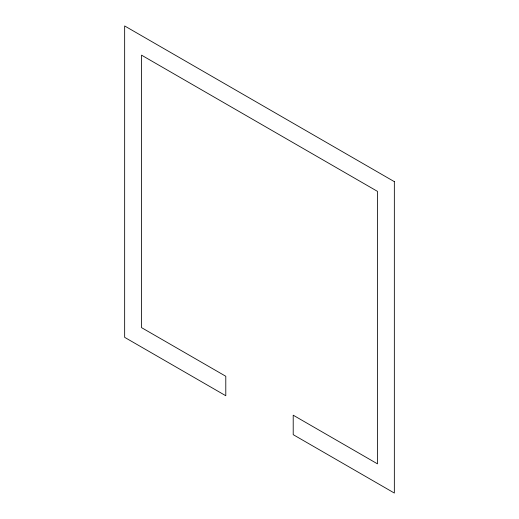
<?xml version="1.0" encoding="UTF-8"?>
<svg xmlns="http://www.w3.org/2000/svg" width="519" height="519" viewBox="0 0 519 519"><rect width="100%" height="100%" fill="white"/><g stroke="black" fill="none" stroke-linecap="round" stroke-linejoin="round"><path stroke-width="0.78" d="M394.343 181.65L124.657 25.95L124.657 337.35L225.791 395.738L225.791 376.275L141.512 327.619L141.512 55.144L377.488 191.381L377.488 463.856L293.209 415.2L293.209 434.663L394.343 493.05L394.343 181.65"/></g></svg>
